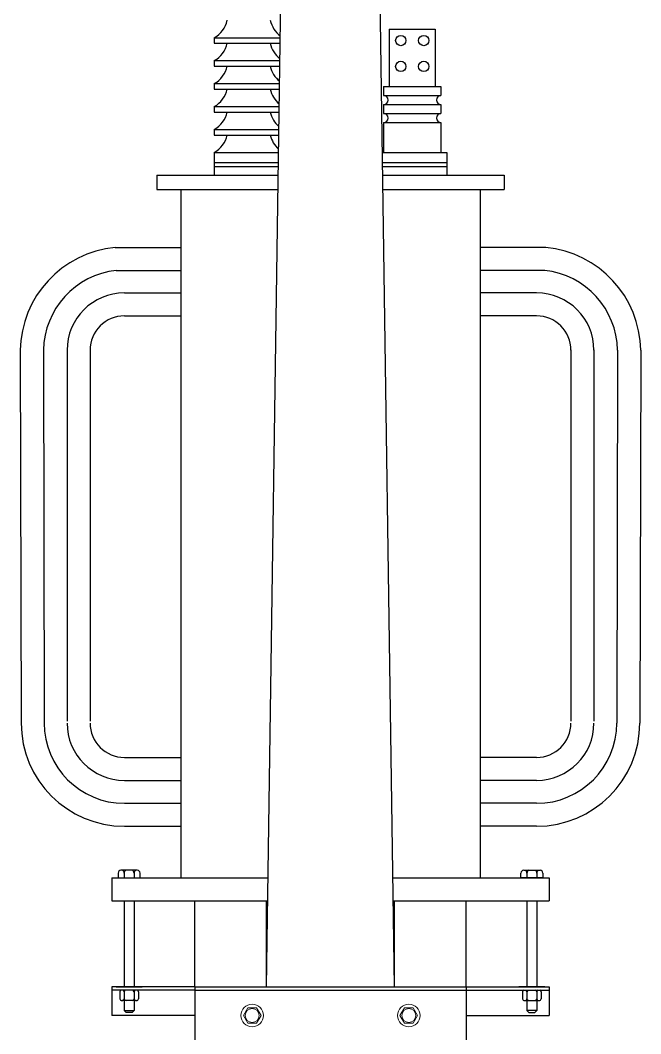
# Model space of a CAD drawing. Header units: millimetres. Extents: x 3057.5 to 3131.2, y 1715.9 to 1738.7.
# Drawn here: x 3122.87 to 3126.93, y 1724.55 to 1731.18 of the extents above; entities that cross this region are included whole.
import ezdxf

# ---------------------------------------------------------------- set-up
doc = ezdxf.new("R2010")
doc.units = ezdxf.units.MM
doc.linetypes.add('ACAD_ISO02W100', pattern=[15, 12, -3])

msp = doc.modelspace()

# ---------------------------------------------------------------- linework, layer by layer
at = {"color": 177, "linetype": 'ACAD_ISO02W100', "true_color": 0x293189}
for p, q in [((3124.4813, 1724.859), (3124.6384, 1735.8069)), ((3125.3159, 1724.859), (3125.1588, 1735.8069))]:
    msp.add_line(p, q, dxfattribs=at)
at = {"color": 177, "linetype": 'Continuous', "true_color": 0x293189}
for p, q in [((3125.283, 1731.1215), (3125.283, 1730.7465)), ((3125.283, 1731.1215), (3125.583, 1731.1215)), ((3125.583, 1731.1215), (3125.583, 1730.7465)), ((3124.1392, 1731.0652), (3124.5703, 1731.0652)), ((3124.1392, 1731.0652), (3124.5703, 1731.0652)), ((3124.1392, 1731.0652), (3124.1392, 1731.0288)), ((3124.1392, 1731.0288), (3124.5698, 1731.0288)), ((3124.1392, 1730.9152), (3124.5682, 1730.9152)), ((3124.1392, 1730.9152), (3124.5682, 1730.9152)), ((3124.1392, 1730.9152), (3124.1392, 1730.8788)), ((3124.1392, 1730.8788), (3124.5677, 1730.8788)), ((3124.1392, 1730.7652), (3124.566, 1730.7652)), ((3124.1392, 1730.7652), (3124.566, 1730.7652)), ((3124.1392, 1730.7652), (3124.1392, 1730.7288)), ((3124.1392, 1730.7288), (3124.5655, 1730.7288)), ((3125.2455, 1730.7465), (3125.6205, 1730.7465)), ((3125.2455, 1730.7465), (3125.2455, 1730.6872)), ((3125.6205, 1730.7465), (3125.6205, 1730.6872)), ((3125.2455, 1730.6872), (3125.6205, 1730.6872)), ((3124.1392, 1730.6152), (3124.5639, 1730.6152)), ((3124.1392, 1730.6152), (3124.1392, 1730.5788)), ((3125.2455, 1730.6277), (3125.6205, 1730.6277)), ((3125.2455, 1730.6277), (3125.2455, 1730.5697)), ((3125.6205, 1730.6277), (3125.6205, 1730.5697)), ((3124.1392, 1730.5788), (3124.5633, 1730.5788)), ((3125.2455, 1730.5697), (3125.6205, 1730.5697)), ((3124.1392, 1730.4652), (3124.5617, 1730.4652)), ((3124.1392, 1730.4652), (3124.1392, 1730.4288)), ((3125.2455, 1730.5102), (3125.6205, 1730.5102)), ((3125.2455, 1730.5102), (3125.2455, 1730.3152)), ((3125.6205, 1730.5102), (3125.6205, 1730.3152)), ((3124.1392, 1730.4288), (3124.5612, 1730.4288)), ((3124.1392, 1730.3152), (3124.5596, 1730.3152)), ((3124.1392, 1730.3152), (3124.1392, 1730.1652)), ((3125.2376, 1730.3152), (3125.658, 1730.3152)), ((3125.658, 1730.3152), (3125.658, 1730.1652)), ((3124.1392, 1730.2498), (3124.5586, 1730.2498)), ((3124.1392, 1730.2228), (3124.5582, 1730.2228)), ((3125.2386, 1730.2498), (3125.658, 1730.2498)), ((3125.2389, 1730.2228), (3125.658, 1730.2228)), ((3123.7642, 1730.1652), (3124.5574, 1730.1652)), ((3123.7642, 1730.1652), (3123.7642, 1730.0715)), ((3125.2398, 1730.1652), (3126.033, 1730.1652)), ((3126.033, 1730.1652), (3126.033, 1730.0715)), ((3123.7642, 1730.0715), (3124.5561, 1730.0715)), ((3123.9198, 1730.0715), (3123.9198, 1725.5715)), ((3125.2411, 1730.0715), (3126.033, 1730.0715)), ((3125.8773, 1730.0715), (3125.8773, 1725.5715)), ((3123.4911, 1729.6937), (3123.9198, 1729.6937)), ((3126.3061, 1729.6937), (3125.8773, 1729.6937)), ((3123.4983, 1729.5437), (3123.9198, 1729.5437)), ((3126.2989, 1729.5437), (3125.8773, 1729.5437)), ((3123.5519, 1729.3965), (3123.9198, 1729.3965)), ((3126.2453, 1729.3965), (3125.8773, 1729.3965)), ((3123.5519, 1729.2465), (3123.9198, 1729.2465)), ((3126.2453, 1729.2465), (3125.8773, 1729.2465)), ((3122.871, 1729.0215), (3122.8769, 1726.584)), ((3123.0227, 1729.0215), (3123.0269, 1726.584)), ((3123.1769, 1729.0242), (3123.1769, 1726.5966)), ((3123.3269, 1729.0242), (3123.3269, 1726.5966)), ((3126.4703, 1729.0242), (3126.4703, 1726.5966)), ((3126.6203, 1729.0242), (3126.6203, 1726.5966)), ((3126.7745, 1729.0215), (3126.7703, 1726.584)), ((3126.9261, 1729.0215), (3126.9203, 1726.584)), ((3123.5519, 1726.359), (3123.9198, 1726.359)), ((3126.2453, 1726.359), (3125.8773, 1726.359)), ((3123.5519, 1726.209), (3123.9198, 1726.209)), ((3126.2453, 1726.209), (3125.8773, 1726.209)), ((3123.5519, 1726.059), (3123.9198, 1726.059)), ((3126.2453, 1726.059), (3125.8773, 1726.059)), ((3123.5519, 1725.909), (3123.9198, 1725.909)), ((3126.2453, 1725.909), (3125.8773, 1725.909)), ((3123.4698, 1725.5715), (3124.4915, 1725.5715)), ((3123.4698, 1725.5715), (3123.4698, 1725.4215)), ((3123.9198, 1725.5715), (3124.4915, 1725.5715)), ((3125.3057, 1725.5715), (3126.3273, 1725.5715)), ((3125.3057, 1725.5715), (3125.8773, 1725.5715)), ((3126.3273, 1725.5715), (3126.3273, 1725.4215)), ((3123.4698, 1725.4215), (3124.4813, 1725.4215)), ((3123.5957, 1725.4215), (3124.4894, 1725.4215)), ((3125.3078, 1725.4215), (3126.2015, 1725.4215)), ((3125.3159, 1725.4215), (3126.3273, 1725.4215))]:
    msp.add_line(p, q, dxfattribs=at)
at = {"color": 177, "true_color": 0x293189}
for p, q in [((3123.5499, 1725.6055), (3123.5499, 1725.5715)), ((3123.6147, 1725.6055), (3123.6147, 1725.5715)), ((3126.1824, 1725.6055), (3126.1824, 1725.5715)), ((3126.2472, 1725.6055), (3126.2472, 1725.5715)), ((3123.5499, 1725.4215), (3123.5499, 1724.859)), ((3123.6147, 1725.4215), (3123.6147, 1724.859)), ((3126.1824, 1725.4215), (3126.1824, 1724.859)), ((3126.2472, 1725.4215), (3126.2472, 1724.859)), ((3123.5215, 1724.8257), (3123.5215, 1724.7814)), ((3123.5499, 1724.8257), (3123.5499, 1724.7814)), ((3123.6147, 1724.8257), (3123.6147, 1724.7814)), ((3123.6431, 1724.8257), (3123.6431, 1724.7814)), ((3126.154, 1724.8257), (3126.154, 1724.7814)), ((3126.1824, 1724.8257), (3126.1824, 1724.7814)), ((3126.2472, 1724.8257), (3126.2472, 1724.7814)), ((3126.2756, 1724.8257), (3126.2756, 1724.7814)), ((3123.6289, 1724.7691), (3123.5357, 1724.7691)), ((3123.5499, 1724.7691), (3123.5499, 1724.7039)), ((3123.6021, 1724.7691), (3123.5626, 1724.7691)), ((3123.6147, 1724.7691), (3123.6147, 1724.7039)), ((3126.1682, 1724.7691), (3126.2614, 1724.7691)), ((3126.1824, 1724.7691), (3126.1824, 1724.7039)), ((3126.1951, 1724.7691), (3126.2346, 1724.7691)), ((3126.2472, 1724.7691), (3126.2472, 1724.7039)), ((3123.5499, 1724.7039), (3123.6147, 1724.7039)), ((3123.5499, 1724.7039), (3123.5633, 1724.6905)), ((3123.6013, 1724.6905), (3123.5633, 1724.6905)), ((3123.6147, 1724.7039), (3123.6013, 1724.6905)), ((3126.1824, 1724.7039), (3126.1958, 1724.6905)), ((3126.2472, 1724.7039), (3126.1824, 1724.7039)), ((3126.1958, 1724.6905), (3126.2338, 1724.6905)), ((3126.2472, 1724.7039), (3126.2338, 1724.6905))]:
    msp.add_line(p, q, dxfattribs=at)
at = {"color": 177, "linetype": 'Continuous', "ltscale": 0.13, "true_color": 0x293189}
for p, q in [((3123.5957, 1725.4215), (3124.4894, 1725.4215)), ((3124.0125, 1725.4215), (3124.4894, 1725.4215)), ((3124.0125, 1724.859), (3124.0125, 1725.4215)), ((3124.4813, 1724.859), (3124.4813, 1725.4215)), ((3125.3078, 1725.4215), (3126.2015, 1725.4215)), ((3125.3078, 1725.4215), (3125.7846, 1725.4215)), ((3125.3159, 1724.859), (3125.3159, 1725.4215)), ((3125.7846, 1724.859), (3125.7846, 1725.4215)), ((3123.4698, 1724.859), (3123.4698, 1724.6715)), ((3124.0125, 1724.859), (3123.4698, 1724.859)), ((3123.4698, 1724.859), (3123.4698, 1724.6715)), ((3124.0125, 1724.8365), (3123.4698, 1724.8365)), ((3123.4974, 1724.859), (3123.6673, 1724.859)), ((3124.0125, 1724.859), (3125.7846, 1724.859)), ((3124.0125, 1724.859), (3124.0125, 1724.484)), ((3124.0125, 1724.8365), (3125.7846, 1724.8365)), ((3125.7846, 1724.859), (3125.7846, 1724.484)), ((3125.7846, 1724.859), (3126.3273, 1724.859)), ((3125.7846, 1724.8365), (3126.3273, 1724.8365)), ((3126.2998, 1724.859), (3126.1299, 1724.859)), ((3126.3273, 1724.859), (3126.3273, 1724.6715)), ((3124.0125, 1724.6715), (3123.4698, 1724.6715)), ((3125.7846, 1724.6715), (3126.3273, 1724.6715))]:
    msp.add_line(p, q, dxfattribs=at)
at = {"color": 177, "linetype": 'Continuous', "lineweight": 13, "ltscale": 0.13, "true_color": 0x293189}
for p, q in [((3124.3579, 1724.7214), (3124.3291, 1724.6715)), ((3124.4155, 1724.7214), (3124.3579, 1724.7214)), ((3124.4444, 1724.6715), (3124.4155, 1724.7214)), ((3125.3528, 1724.6715), (3125.3816, 1724.7214)), ((3125.3816, 1724.7214), (3125.4393, 1724.7214)), ((3125.4393, 1724.7214), (3125.4681, 1724.6715)), ((3124.3291, 1724.6715), (3124.3579, 1724.6216)), ((3124.4155, 1724.6216), (3124.4444, 1724.6715)), ((3125.3816, 1724.6216), (3125.3528, 1724.6715)), ((3125.4681, 1724.6715), (3125.4393, 1724.6216)), ((3124.3579, 1724.6216), (3124.4155, 1724.6216)), ((3125.4393, 1724.6216), (3125.3816, 1724.6216))]:
    msp.add_line(p, q, dxfattribs=at)
at = {"color": 177, "true_color": 0x293189}
for points in [[(3123.6358, 1725.6213), (3123.5289, 1725.6213)], [(3126.1614, 1725.6213), (3126.2683, 1725.6213)]]:
    msp.add_lwpolyline(points, dxfattribs=at)
for points in [[(3123.5106, 1725.603), (3123.5106, 1725.5775, 0.414214), (3123.5166, 1725.5715), (3123.648, 1725.5715, 0.414214), (3123.6541, 1725.5775), (3123.6541, 1725.603)], [(3126.2866, 1725.603), (3126.2866, 1725.5775, -0.414214), (3126.2805, 1725.5715), (3126.1491, 1725.5715, -0.414214), (3126.1431, 1725.5775), (3126.1431, 1725.603)]]:
    msp.add_lwpolyline(points, format="xyb", dxfattribs=at)
at = {"color": 177, "linetype": 'Continuous', "true_color": 0x293189}
for centre in [(3125.358, 1731.0465), (3125.508, 1731.0465), (3125.358, 1730.8777), (3125.508, 1730.8777)]:
    msp.add_circle(centre, 0.0337, dxfattribs=at)
at = {"color": 177, "linetype": 'Continuous', "lineweight": 13, "ltscale": 0.13, "true_color": 0x293189}
for centre, radius in [((3124.3867, 1724.6715), 0.0733), ((3124.3867, 1724.6715), 0.0448), ((3125.4105, 1724.6715), 0.0733), ((3125.4105, 1724.6715), 0.0448)]:
    msp.add_circle(centre, radius, dxfattribs=at)
at = {"color": 177, "linetype": 'Continuous', "true_color": 0x293189}
for centre, radius, start, end in [((3124.0586, 1731.2125), 0.1679, 298.70695, 348.43415), ((3124.6698, 1731.2125), 0.1679, 191.56585, 233.71328), ((3124.0586, 1731.0625), 0.1679, 298.70695, 348.43415), ((3124.6698, 1731.0625), 0.1679, 191.56585, 232.80631), ((3124.0586, 1730.9125), 0.1679, 298.70695, 348.43415), ((3124.6698, 1730.9125), 0.1679, 191.56585, 231.88864), ((3124.0586, 1730.7625), 0.1679, 298.70695, 348.43415), ((3124.6698, 1730.7625), 0.1679, 191.56585, 230.95964), ((3125.2455, 1730.6575), 0.0298, 270, 90), ((3125.6205, 1730.6575), 0.0298, 90, 270), ((3124.0586, 1730.6125), 0.1679, 298.70695, 348.43415), ((3124.6698, 1730.6125), 0.1679, 191.56585, 230.01863), ((3125.2455, 1730.5399), 0.0298, 270, 90), ((3125.6205, 1730.5399), 0.0298, 90, 270), ((3124.0586, 1730.4625), 0.1679, 298.70695, 348.43415), ((3124.6698, 1730.4625), 0.1679, 191.56585, 229.06485), ((3123.5573, 1729.0106), 0.6863, 95.53061, 179.09289), ((3126.2399, 1729.0106), 0.6863, 0.90711, 84.46939), ((3123.5559, 1729.0136), 0.5333, 96.19784, 179.15155), ((3126.2413, 1729.0136), 0.5333, 0.84845, 83.80216), ((3123.5519, 1729.0215), 0.375, 90, 180), ((3126.2453, 1729.0215), 0.375, 0, 90), ((3123.5519, 1729.0215), 0.225, 90, 180), ((3126.2453, 1729.0215), 0.225, 0, 90), ((3123.5519, 1726.584), 0.675, 180, 270), ((3123.5519, 1726.584), 0.525, 180, 270), ((3123.5519, 1726.584), 0.375, 180, 270), ((3123.5519, 1726.584), 0.225, 180, 270), ((3126.2453, 1726.584), 0.225, 270, 0), ((3126.2453, 1726.584), 0.375, 270, 0), ((3126.2453, 1726.584), 0.525, 270, 0), ((3126.2453, 1726.584), 0.675, 270, 0)]:
    msp.add_arc(centre, radius, start, end, dxfattribs=at)
at = {"color": 177, "true_color": 0x293189}
for centre, radius, start, end in [((3123.5289, 1725.603), 0.0183, 90, 180), ((3123.5317, 1725.6042), 0.0183, 356.06607, 68.65315), ((3123.5682, 1725.6042), 0.0183, 111.34685, 183.93393), ((3123.5965, 1725.6042), 0.0183, 356.06607, 68.65315), ((3123.633, 1725.6042), 0.0183, 111.34685, 183.93393), ((3123.6358, 1725.603), 0.0183, 0, 90), ((3126.1614, 1725.603), 0.0183, 90, 180), ((3126.1642, 1725.6042), 0.0183, 356.06607, 68.65315), ((3126.2007, 1725.6042), 0.0183, 111.34685, 183.93393), ((3126.229, 1725.6042), 0.0183, 356.06607, 68.65315), ((3126.2655, 1725.6042), 0.0183, 111.34685, 183.93393), ((3126.2683, 1725.603), 0.0183, 0, 90), ((3123.5357, 1724.8236), 0.0144, 116.58936, 171.72246), ((3123.5357, 1724.8236), 0.0144, 8.27754, 63.41064), ((3123.5673, 1724.8205), 0.0181, 118.17636, 163.25746), ((3123.5974, 1724.8205), 0.0181, 16.74254, 61.82364), ((3123.6289, 1724.8236), 0.0144, 116.58936, 171.72246), ((3123.6289, 1724.8236), 0.0144, 8.27754, 63.41064), ((3126.1682, 1724.8236), 0.0144, 116.58936, 171.72246), ((3126.1682, 1724.8236), 0.0144, 8.27754, 63.41064), ((3126.1998, 1724.8205), 0.0181, 118.17636, 163.25746), ((3126.2299, 1724.8205), 0.0181, 16.74254, 61.82364), ((3126.2614, 1724.8236), 0.0144, 116.58936, 171.72246), ((3126.2614, 1724.8236), 0.0144, 8.27754, 63.41064), ((3123.5357, 1724.7835), 0.0144, 188.27754, 351.72246), ((3123.5673, 1724.7866), 0.0181, 196.74254, 254.82954), ((3123.5974, 1724.7866), 0.0181, 285.17046, 343.25746), ((3123.6289, 1724.7835), 0.0144, 188.27754, 351.72246), ((3126.1682, 1724.7835), 0.0144, 188.27754, 351.72246), ((3126.1998, 1724.7866), 0.0181, 196.74254, 254.82954), ((3126.2299, 1724.7866), 0.0181, 285.17046, 343.25746), ((3126.2614, 1724.7835), 0.0144, 188.27754, 351.72246)]:
    msp.add_arc(centre, radius, start, end, dxfattribs=at)

doc.saveas('drawing.dxf')
